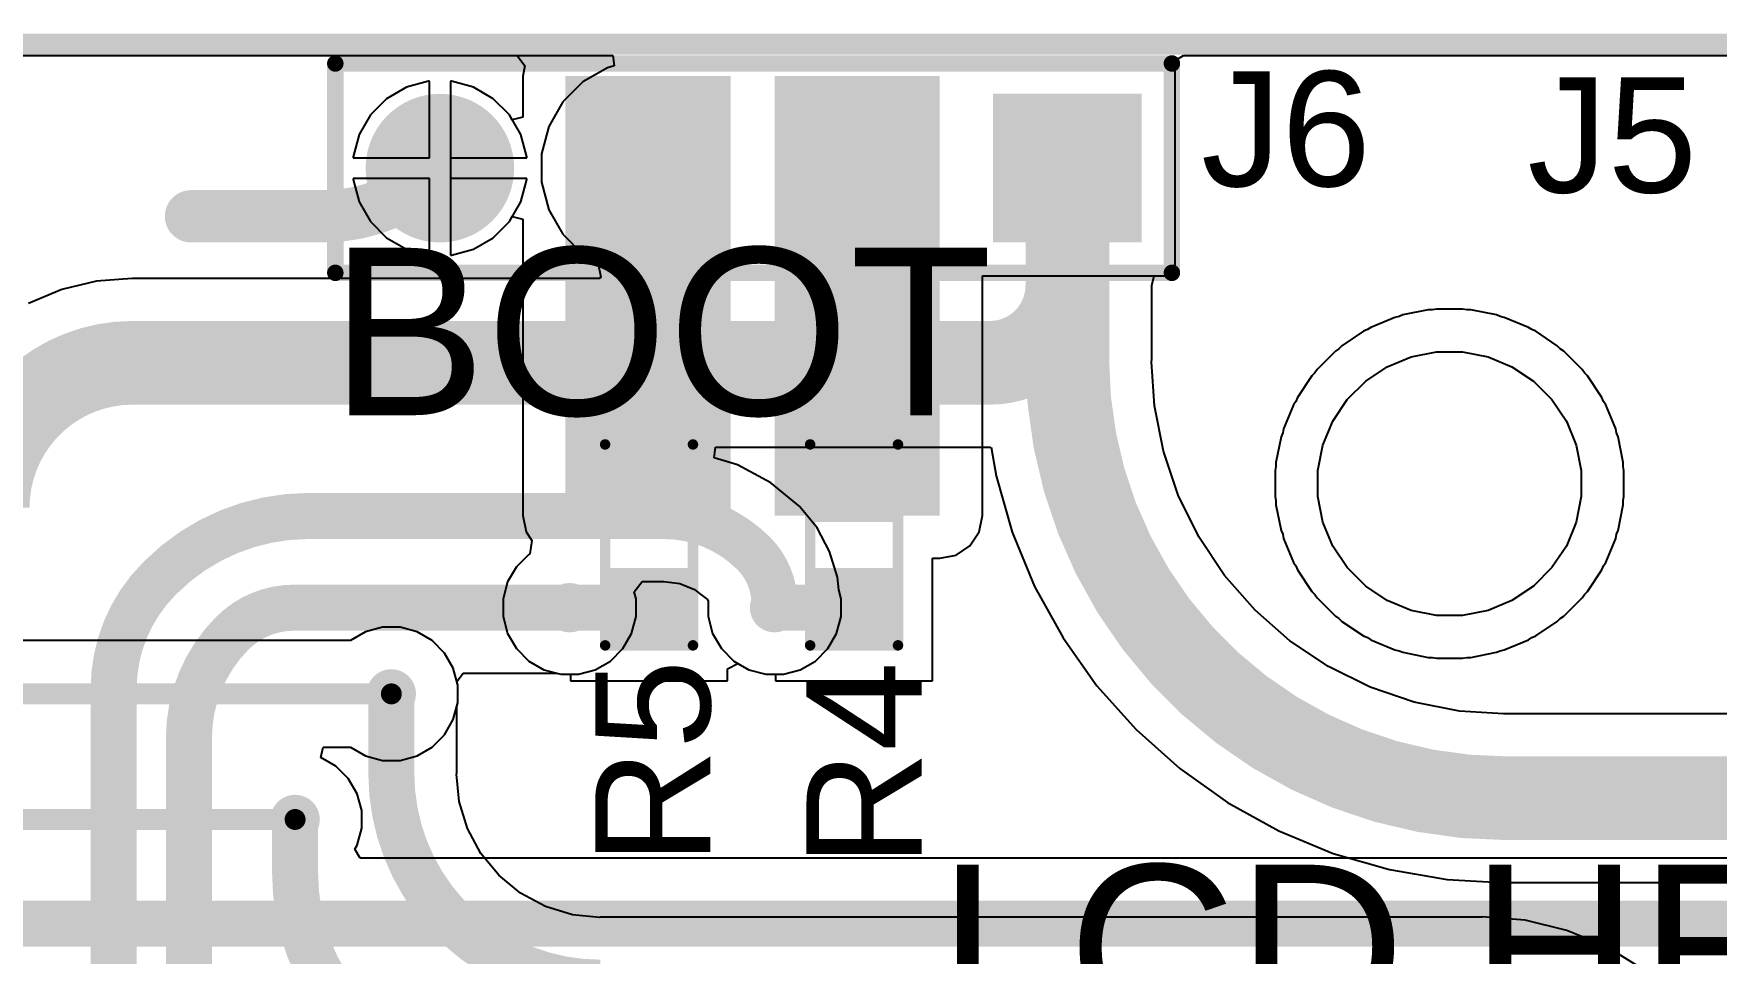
# Model space of a CAD drawing. Header units: millimetres. Extents: x -14 to 145, y 0 to 69.
# Drawn here: x 48.44 to 68.87, y 57.63 to 68.79 of the extents above; entities that cross this region are included whole.
import ezdxf

# ---------------------------------------------------------------- set-up
doc = ezdxf.new("R2010")
doc.units = ezdxf.units.MM
for name, color, linetype in [('BottomLayer', 5, 'Continuous'), ('BottomSolder', 6, 'Continuous'), ('Mechanical2', 216, 'Continuous'), ('MultiLayer', 9, 'Continuous'), ('PadHoleLayer', 156, 'Continuous'), ('TopLayer', 1, 'Continuous'), ('TopOverlay', 2, 'Continuous'), ('TopPaste', 8, 'Continuous'), ('TopSolder', 216, 'Continuous'), ('ViaHoleLayer', 16, 'Continuous')]:
    doc.layers.add(name, color=color, linetype=linetype)
doc.styles.add('Arial', font='', dxfattribs={"height": 0.2})
doc.styles.get('Arial').set_extended_font_data('Arial')

# ---------------------------------------------------------------- blocks, each defined once
blk = doc.blocks.new('R___0603_30')
at = {"layer": 'TopLayer'}
for points in [[(-0.381, 0.4445), (-0.381, -0.4445), (-1.143, -0.4445), (-1.143, 0.4445)], [(1.143, 0.4445), (1.143, -0.4445), (0.381, -0.4445), (0.381, 0.4445)]]:
    blk.add_hatch(color=1, dxfattribs=at).paths.add_polyline_path(points)
at = {"layer": 'TopPaste'}
for points in [[(-0.381, 0.4445), (-0.381, -0.4445), (-1.143, -0.4445), (-1.143, 0.4445)], [(1.143, 0.4445), (1.143, -0.4445), (0.381, -0.4445), (0.381, 0.4445)]]:
    blk.add_hatch(color=8, dxfattribs=at).paths.add_polyline_path(points)
at = {"layer": 'TopSolder'}
for points in [[(-0.2794, 0.5461), (-0.2794, -0.5461), (-1.2446, -0.5461), (-1.2446, 0.5461)], [(1.2446, 0.5461), (1.2446, -0.5461), (0.2794, -0.5461), (0.2794, 0.5461)]]:
    blk.add_hatch(color=216, dxfattribs=at).paths.add_polyline_path(points)
at = {"layer": 'TopOverlay', "const_width": 0.127}
for points in [[(-1.2192, 0.5334), (-1.2192, -0.5334)], [(-1.2192, 0.5334), (1.2192, 0.5334)], [(1.2192, 0.5334), (1.2192, -0.5334)], [(-1.2192, -0.5334), (1.2192, -0.5334)]]:
    blk.add_lwpolyline(points, dxfattribs=at)
at = {"layer": 'TopOverlay', "const_width": 0.0635}
for points in [[(-1.25095, 0.5334, 1), (-1.18745, 0.5334, 1)], [(-1.25095, 0.5334, 1), (-1.18745, 0.5334, 1)], [(1.18745, 0.5334, 1), (1.25095, 0.5334, 1)], [(1.18745, 0.5334, 1), (1.25095, 0.5334, 1)], [(-1.25095, -0.5334, 1), (-1.18745, -0.5334, 1)], [(-1.25095, -0.5334, 1), (-1.18745, -0.5334, 1)], [(1.18745, -0.5334, 1), (1.25095, -0.5334, 1)], [(1.18745, -0.5334, 1), (1.25095, -0.5334, 1)]]:
    blk.add_lwpolyline(points, format="xyb", close=True, dxfattribs=at)
blk = doc.blocks.new('R___0603_31')
at = {"layer": 'TopLayer'}
for points in [[(-0.381, 0.4445), (-0.381, -0.4445), (-1.143, -0.4445), (-1.143, 0.4445)], [(1.143, 0.4445), (1.143, -0.4445), (0.381, -0.4445), (0.381, 0.4445)]]:
    blk.add_hatch(color=1, dxfattribs=at).paths.add_polyline_path(points)
at = {"layer": 'TopPaste'}
for points in [[(-0.381, 0.4445), (-0.381, -0.4445), (-1.143, -0.4445), (-1.143, 0.4445)], [(1.143, 0.4445), (1.143, -0.4445), (0.381, -0.4445), (0.381, 0.4445)]]:
    blk.add_hatch(color=8, dxfattribs=at).paths.add_polyline_path(points)
at = {"layer": 'TopSolder'}
for points in [[(-0.2794, 0.5461), (-0.2794, -0.5461), (-1.2446, -0.5461), (-1.2446, 0.5461)], [(1.2446, 0.5461), (1.2446, -0.5461), (0.2794, -0.5461), (0.2794, 0.5461)]]:
    blk.add_hatch(color=216, dxfattribs=at).paths.add_polyline_path(points)
at = {"layer": 'TopOverlay', "const_width": 0.127}
for points in [[(-1.2192, 0.5334), (-1.2192, -0.5334)], [(-1.2192, 0.5334), (1.2192, 0.5334)], [(1.2192, 0.5334), (1.2192, -0.5334)], [(-1.2192, -0.5334), (1.2192, -0.5334)]]:
    blk.add_lwpolyline(points, dxfattribs=at)
at = {"layer": 'TopOverlay', "const_width": 0.0635}
for points in [[(-1.25095, 0.5334, 1), (-1.18745, 0.5334, 1)], [(-1.25095, 0.5334, 1), (-1.18745, 0.5334, 1)], [(1.18745, 0.5334, 1), (1.25095, 0.5334, 1)], [(1.18745, 0.5334, 1), (1.25095, 0.5334, 1)], [(-1.25095, -0.5334, 1), (-1.18745, -0.5334, 1)], [(-1.25095, -0.5334, 1), (-1.18745, -0.5334, 1)], [(1.18745, -0.5334, 1), (1.25095, -0.5334, 1)], [(1.18745, -0.5334, 1), (1.25095, -0.5334, 1)]]:
    blk.add_lwpolyline(points, format="xyb", close=True, dxfattribs=at)
blk = doc.blocks.new('HDR1X4__43')
at = {"layer": 'BottomLayer'}
blk.add_hatch(color=5, dxfattribs=at).paths.add_polyline_path([(-0.8, 0.8), (0.8, 0.8), (0.8, -0.8), (-0.8, -0.8)])
h = blk.add_hatch(color=5, dxfattribs=at)
edge = h.paths.add_edge_path()
edge.add_arc((2.54, 0), 0.8, 0, 360)
h = blk.add_hatch(color=5, dxfattribs=at)
edge = h.paths.add_edge_path()
edge.add_arc((5.08, 0), 0.8, 0, 360)
h = blk.add_hatch(color=5, dxfattribs=at)
edge = h.paths.add_edge_path()
edge.add_arc((7.62, 0), 0.8, 0, 360)
at = {"layer": 'BottomSolder'}
blk.add_hatch(color=6, dxfattribs=at).paths.add_polyline_path([(-0.902, 0.902), (0.902, 0.902), (0.902, -0.902), (-0.902, -0.902)])
h = blk.add_hatch(color=6, dxfattribs=at)
edge = h.paths.add_edge_path()
edge.add_arc((2.54, 0), 0.902, 0, 360)
h = blk.add_hatch(color=6, dxfattribs=at)
edge = h.paths.add_edge_path()
edge.add_arc((5.08, 0), 0.902, 0, 360)
h = blk.add_hatch(color=6, dxfattribs=at)
edge = h.paths.add_edge_path()
edge.add_arc((7.62, 0), 0.902, 0, 360)
at = {"layer": 'MultiLayer'}
blk.add_hatch(color=9, dxfattribs=at).paths.add_polyline_path([(-0.8, 0.8), (0.8, 0.8), (0.8, -0.8), (-0.8, -0.8)])
h = blk.add_hatch(color=9, dxfattribs=at)
edge = h.paths.add_edge_path()
edge.add_arc((2.54, 0), 0.8, 0, 360)
h = blk.add_hatch(color=9, dxfattribs=at)
edge = h.paths.add_edge_path()
edge.add_arc((5.08, 0), 0.8, 0, 360)
h = blk.add_hatch(color=9, dxfattribs=at)
edge = h.paths.add_edge_path()
edge.add_arc((7.62, 0), 0.8, 0, 360)
at = {"layer": 'PadHoleLayer'}
h = blk.add_hatch(color=156, dxfattribs=at)
edge = h.paths.add_edge_path()
edge.add_arc((0, 0), 0.475, 0, 360)
h = blk.add_hatch(color=156, dxfattribs=at)
edge = h.paths.add_edge_path()
edge.add_arc((2.54, 0), 0.475, 0, 360)
h = blk.add_hatch(color=156, dxfattribs=at)
edge = h.paths.add_edge_path()
edge.add_arc((5.08, 0), 0.475, 0, 360)
h = blk.add_hatch(color=156, dxfattribs=at)
edge = h.paths.add_edge_path()
edge.add_arc((7.62, 0), 0.475, 0, 360)
at = {"layer": 'TopLayer'}
blk.add_hatch(color=1, dxfattribs=at).paths.add_polyline_path([(-0.8, 0.8), (0.8, 0.8), (0.8, -0.8), (-0.8, -0.8)])
h = blk.add_hatch(color=1, dxfattribs=at)
edge = h.paths.add_edge_path()
edge.add_arc((2.54, 0), 0.8, 0, 360)
h = blk.add_hatch(color=1, dxfattribs=at)
edge = h.paths.add_edge_path()
edge.add_arc((5.08, 0), 0.8, 0, 360)
h = blk.add_hatch(color=1, dxfattribs=at)
edge = h.paths.add_edge_path()
edge.add_arc((7.62, 0), 0.8, 0, 360)
at = {"layer": 'TopSolder'}
blk.add_hatch(color=216, dxfattribs=at).paths.add_polyline_path([(-0.902, 0.902), (0.902, 0.902), (0.902, -0.902), (-0.902, -0.902)])
h = blk.add_hatch(color=216, dxfattribs=at)
edge = h.paths.add_edge_path()
edge.add_arc((2.54, 0), 0.902, 0, 360)
h = blk.add_hatch(color=216, dxfattribs=at)
edge = h.paths.add_edge_path()
edge.add_arc((5.08, 0), 0.902, 0, 360)
h = blk.add_hatch(color=216, dxfattribs=at)
edge = h.paths.add_edge_path()
edge.add_arc((7.62, 0), 0.902, 0, 360)
at = {"layer": 'TopOverlay', "const_width": 0.2}
for points in [[(8.89, 1.27), (-1.27, 1.27)], [(-1.27, 1.27), (-1.27, -1.27)], [(8.89, 1.27), (8.89, -1.27)], [(8.89, -1.27), (-1.27, -1.27)]]:
    blk.add_lwpolyline(points, dxfattribs=at)
at = {"layer": 'TopOverlay', "const_width": 0.1}
for points in [[(-1.32, 1.27, 1), (-1.22, 1.27, 1)], [(-1.32, 1.27, 1), (-1.22, 1.27, 1)], [(8.84, 1.27, 1), (8.94, 1.27, 1)], [(8.84, 1.27, 1), (8.94, 1.27, 1)], [(-1.32, -1.27, 1), (-1.22, -1.27, 1)], [(-1.32, -1.27, 1), (-1.22, -1.27, 1)], [(8.84, -1.27, 1), (8.94, -1.27, 1)], [(8.84, -1.27, 1), (8.94, -1.27, 1)]]:
    blk.add_lwpolyline(points, format="xyb", close=True, dxfattribs=at)

msp = doc.modelspace()

# ---------------------------------------------------------------- hatches: boundary and pattern name
at = {"layer": 'BottomLayer'}
h = msp.add_hatch(color=5, dxfattribs=at)
edge = h.paths.add_edge_path()
edge.add_arc((54.946, 61.828), 0.3, 0, 360)
h = msp.add_hatch(color=5, dxfattribs=at)
edge = h.paths.add_edge_path()
edge.add_arc((57.435, 61.828), 0.3, 0, 360)
h = msp.add_hatch(color=5, dxfattribs=at)
edge = h.paths.add_edge_path()
edge.add_arc((52.781, 60.782), 0.3, 0, 360)
h = msp.add_hatch(color=5, dxfattribs=at)
edge = h.paths.add_edge_path()
edge.add_arc((51.613, 59.258), 0.3, 0, 360)
at = {"layer": 'TopLayer'}
for points in [[(54.895, 62.945), (56.902, 62.945), (56.902, 68.279), (54.895, 68.279)], [(57.435, 62.945), (59.442, 62.945), (59.442, 68.279), (57.435, 68.279)]]:
    msp.add_hatch(color=1, dxfattribs=at).paths.add_polyline_path(points)
h = msp.add_hatch(color=1, dxfattribs=at)
edge = h.paths.add_edge_path()
edge.add_arc((54.946, 61.828), 0.3, 0, 360)
h = msp.add_hatch(color=1, dxfattribs=at)
edge = h.paths.add_edge_path()
edge.add_arc((57.435, 61.828), 0.3, 0, 360)
h = msp.add_hatch(color=1, dxfattribs=at)
edge = h.paths.add_edge_path()
edge.add_arc((52.781, 60.782), 0.3, 0, 360)
h = msp.add_hatch(color=1, dxfattribs=at)
edge = h.paths.add_edge_path()
edge.add_arc((51.613, 59.258), 0.3, 0, 360)
at = {"layer": 'ViaHoleLayer'}
h = msp.add_hatch(color=16, dxfattribs=at)
edge = h.paths.add_edge_path()
edge.add_arc((54.946, 61.828), 0.15, 0, 360)
h = msp.add_hatch(color=16, dxfattribs=at)
edge = h.paths.add_edge_path()
edge.add_arc((57.435, 61.828), 0.15, 0, 360)
h = msp.add_hatch(color=16, dxfattribs=at)
edge = h.paths.add_edge_path()
edge.add_arc((52.781, 60.782), 0.15, 0, 360)
h = msp.add_hatch(color=16, dxfattribs=at)
edge = h.paths.add_edge_path()
edge.add_arc((51.613, 59.258), 0.15, 0, 360)

# ---------------------------------------------------------------- linework, layer by layer
at = {"layer": 'BottomLayer'}
for p, q in [((0.137, 68.529), (55.471, 68.529)), ((55.471, 68.529), (55.488, 68.402)), ((62.299, 68.47), (62.402, 68.529)), ((62.299, 65.854), (62.299, 68.47)), ((62.402, 68.529), (72.641, 68.529)), ((55.406, 68.381), (55.108, 68.209)), ((55.488, 68.402), (55.406, 68.381)), ((52.965, 68.144), (52.724, 68.005)), ((53.233, 68.216), (52.965, 68.144)), ((53.244, 68.216), (53.233, 68.216)), ((53.244, 67.289), (53.244, 68.216)), ((53.51, 68.216), (53.498, 68.216)), ((53.498, 68.216), (53.498, 67.289)), ((53.778, 68.144), (53.51, 68.216)), ((54.019, 68.005), (53.778, 68.144)), ((55.108, 68.209), (54.865, 67.965)), ((52.724, 68.005), (52.528, 67.809)), ((54.215, 67.809), (54.019, 68.005)), ((54.865, 67.965), (54.692, 67.667)), ((52.528, 67.809), (52.389, 67.569)), ((54.354, 67.569), (54.215, 67.809)), ((54.692, 67.667), (54.603, 67.334)), ((52.389, 67.569), (52.317, 67.301)), ((54.425, 67.301), (54.354, 67.569)), ((52.317, 67.301), (52.317, 67.289)), ((52.317, 67.289), (53.244, 67.289)), ((53.498, 67.289), (54.425, 67.289)), ((54.425, 67.289), (54.425, 67.301)), ((54.603, 67.334), (54.603, 66.99)), ((53.244, 67.035), (52.317, 67.035)), ((52.317, 67.035), (52.317, 67.023)), ((53.244, 66.108), (53.244, 67.035)), ((54.425, 67.035), (53.498, 67.035)), ((53.498, 67.035), (53.498, 66.108)), ((54.425, 67.023), (54.425, 67.035)), ((52.317, 67.023), (52.389, 66.755)), ((54.354, 66.755), (54.425, 67.023)), ((54.603, 66.99), (54.692, 66.657)), ((52.389, 66.755), (52.528, 66.515)), ((54.215, 66.515), (54.354, 66.755)), ((54.692, 66.657), (54.865, 66.359)), ((52.528, 66.515), (52.724, 66.318)), ((54.019, 66.318), (54.215, 66.515)), ((52.724, 66.318), (52.965, 66.18)), ((53.778, 66.18), (54.019, 66.318)), ((54.865, 66.359), (55.108, 66.115)), ((52.965, 66.18), (53.233, 66.108)), ((53.233, 66.108), (53.244, 66.108)), ((53.498, 66.108), (53.51, 66.108)), ((53.51, 66.108), (53.778, 66.18)), ((55.108, 66.115), (55.288, 66.012)), ((55.288, 66.012), (55.325, 65.843)), ((49.634, 65.824), (49.202, 65.79)), ((49.638, 65.824), (49.634, 65.824)), ((55.312, 65.824), (49.638, 65.824)), ((55.325, 65.843), (55.312, 65.824)), ((62.017, 65.739), (62.047, 65.854)), ((62.047, 65.854), (62.299, 65.854)), ((48.778, 65.688), (48.374, 65.521)), ((49.202, 65.79), (48.778, 65.688)), ((62.016, 65.613), (62.017, 65.739)), ((62.016, 64.84), (62.016, 65.613)), ((65.375, 65.441), (65.066, 65.38)), ((65.426, 65.441), (65.375, 65.441)), ((65.476, 65.451), (65.426, 65.441)), ((65.791, 65.451), (65.476, 65.451)), ((65.841, 65.441), (65.791, 65.451)), ((65.892, 65.441), (65.841, 65.441)), ((66.201, 65.38), (65.892, 65.441)), ((64.635, 65.202), (64.588, 65.182)), ((64.677, 65.23), (64.635, 65.202)), ((64.969, 65.351), (64.677, 65.23)), ((65.019, 65.36), (64.969, 65.351)), ((65.066, 65.38), (65.019, 65.36)), ((66.248, 65.36), (66.201, 65.38)), ((66.298, 65.351), (66.248, 65.36)), ((66.59, 65.23), (66.298, 65.351)), ((66.632, 65.202), (66.59, 65.23)), ((66.679, 65.182), (66.632, 65.202)), ((64.326, 65.007), (64.29, 64.971)), ((64.588, 65.182), (64.326, 65.007)), ((66.941, 65.007), (66.679, 65.182)), ((66.977, 64.971), (66.941, 65.007)), ((62.013, 64.813), (62.016, 64.84)), ((62.048, 64.278), (62.013, 64.813)), ((64.247, 64.943), (64.024, 64.72)), ((64.29, 64.971), (64.247, 64.943)), ((67.02, 64.943), (66.977, 64.971)), ((67.243, 64.72), (67.02, 64.943)), ((63.96, 64.641), (63.785, 64.379)), ((63.996, 64.677), (63.96, 64.641)), ((64.024, 64.72), (63.996, 64.677)), ((67.271, 64.677), (67.243, 64.72)), ((67.307, 64.641), (67.271, 64.677)), ((67.482, 64.379), (67.307, 64.641)), ((63.785, 64.379), (63.765, 64.332)), ((67.502, 64.332), (67.482, 64.379)), ((62.157, 63.726), (62.048, 64.278)), ((63.737, 64.29), (63.616, 63.998)), ((63.765, 64.332), (63.737, 64.29)), ((67.53, 64.29), (67.502, 64.332)), ((67.651, 63.998), (67.53, 64.29)), ((63.616, 63.998), (63.606, 63.948)), ((67.66, 63.948), (67.651, 63.998)), ((56.7, 63.648), (56.719, 63.775)), ((56.719, 63.775), (60.052, 63.775)), ((60.052, 63.774), (60.065, 63.776)), ((60.052, 63.775), (60.052, 63.774)), ((60.065, 63.776), (60.125, 63.427)), ((63.587, 63.901), (63.525, 63.592)), ((63.606, 63.948), (63.587, 63.901)), ((67.68, 63.901), (67.66, 63.948)), ((67.741, 63.592), (67.68, 63.901)), ((56.985, 63.561), (56.7, 63.648)), ((57.391, 63.345), (56.985, 63.561)), ((62.338, 63.193), (62.157, 63.726)), ((63.525, 63.592), (63.525, 63.541)), ((67.741, 63.541), (67.741, 63.592)), ((60.125, 63.427), (60.322, 62.743)), ((63.525, 63.541), (63.516, 63.491)), ((63.516, 63.491), (63.516, 63.176)), ((67.751, 63.491), (67.741, 63.541)), ((67.751, 63.176), (67.751, 63.491)), ((57.746, 63.053), (57.391, 63.345)), ((62.587, 62.688), (62.338, 63.193)), ((63.516, 63.176), (63.525, 63.126)), ((67.741, 63.126), (67.751, 63.176)), ((57.744, 63.051), (57.746, 63.053)), ((57.951, 62.799), (57.744, 63.051)), ((63.525, 63.126), (63.525, 63.075)), ((63.525, 63.075), (63.587, 62.766)), ((67.68, 62.766), (67.741, 63.075)), ((67.741, 63.075), (67.741, 63.126)), ((58.104, 62.511), (57.951, 62.799)), ((60.322, 62.743), (60.594, 62.085)), ((63.587, 62.766), (63.606, 62.719)), ((67.66, 62.719), (67.68, 62.766)), ((62.9, 62.22), (62.587, 62.688)), ((63.606, 62.719), (63.616, 62.669)), ((63.616, 62.669), (63.737, 62.377)), ((67.53, 62.377), (67.651, 62.669)), ((67.651, 62.669), (67.66, 62.719)), ((58.199, 62.199), (58.104, 62.511)), ((63.737, 62.377), (63.765, 62.335)), ((63.765, 62.335), (63.785, 62.288)), ((67.482, 62.288), (67.502, 62.335)), ((67.502, 62.335), (67.53, 62.377)), ((55.731, 62.02), (55.829, 62.147)), ((55.829, 62.147), (56.088, 62.147)), ((56.088, 62.147), (56.09, 62.147)), ((56.09, 62.147), (56.283, 62.122)), ((58.214, 62.043), (58.199, 62.199)), ((63.272, 61.797), (62.9, 62.22)), ((63.785, 62.288), (63.96, 62.026)), ((67.307, 62.026), (67.482, 62.288)), ((55.754, 61.934), (55.731, 62.02)), ((55.754, 61.721), (55.754, 61.934)), ((56.283, 62.122), (56.464, 62.047)), ((56.464, 62.047), (56.523, 62.001)), ((56.523, 62.001), (56.619, 61.926)), ((56.619, 61.926), (56.627, 61.907)), ((58.243, 61.934), (58.214, 62.043)), ((58.243, 61.721), (58.243, 61.934)), ((60.594, 62.085), (60.939, 61.462)), ((63.96, 62.026), (63.996, 61.99)), ((63.996, 61.99), (64.024, 61.947)), ((64.024, 61.947), (64.247, 61.724)), ((67.02, 61.724), (67.243, 61.947)), ((67.243, 61.947), (67.271, 61.99)), ((67.271, 61.99), (67.307, 62.026)), ((55.699, 61.516), (55.754, 61.721)), ((56.627, 61.907), (56.627, 61.721)), ((56.627, 61.721), (56.682, 61.516)), ((58.188, 61.516), (58.243, 61.721)), ((63.695, 61.425), (63.272, 61.797)), ((64.247, 61.724), (64.29, 61.696)), ((66.977, 61.696), (67.02, 61.724)), ((55.593, 61.332), (55.699, 61.516)), ((56.682, 61.516), (56.789, 61.332)), ((58.082, 61.332), (58.188, 61.516)), ((64.29, 61.696), (64.326, 61.66)), ((64.326, 61.66), (64.588, 61.485)), ((66.679, 61.485), (66.941, 61.66)), ((66.941, 61.66), (66.977, 61.696)), ((55.442, 61.181), (55.593, 61.332)), ((56.789, 61.332), (56.939, 61.181)), ((57.931, 61.181), (58.082, 61.332)), ((60.939, 61.462), (61.351, 60.881)), ((64.163, 61.113), (63.695, 61.425)), ((64.588, 61.485), (64.635, 61.465)), ((64.635, 61.465), (64.677, 61.437)), ((64.677, 61.437), (64.969, 61.316)), ((64.969, 61.316), (65.019, 61.306)), ((65.019, 61.306), (65.066, 61.287)), ((66.201, 61.287), (66.248, 61.306)), ((66.248, 61.306), (66.298, 61.316)), ((66.298, 61.316), (66.59, 61.437)), ((66.59, 61.437), (66.632, 61.465)), ((66.632, 61.465), (66.679, 61.485)), ((55.258, 61.075), (55.442, 61.181)), ((56.939, 61.181), (57.123, 61.075)), ((57.747, 61.075), (57.931, 61.181)), ((64.668, 60.864), (64.163, 61.113)), ((65.066, 61.287), (65.375, 61.225)), ((65.375, 61.225), (65.426, 61.225)), ((65.426, 61.225), (65.476, 61.216)), ((65.476, 61.216), (65.791, 61.216)), ((65.791, 61.216), (65.841, 61.225)), ((65.841, 61.225), (65.892, 61.225)), ((65.892, 61.225), (66.201, 61.287)), ((53.577, 60.933), (53.655, 61.034)), ((53.589, 60.889), (53.577, 60.933)), ((53.655, 61.034), (54.788, 61.034)), ((54.788, 61.034), (54.84, 61.02)), ((54.84, 61.02), (55.053, 61.02)), ((55.053, 61.02), (55.258, 61.075)), ((57.123, 61.075), (57.329, 61.02)), ((57.329, 61.02), (57.542, 61.02)), ((57.542, 61.02), (57.747, 61.075)), ((53.589, 60.676), (53.589, 60.889)), ((61.351, 60.881), (61.825, 60.35)), ((65.201, 60.683), (64.668, 60.864)), ((53.575, 60.624), (53.589, 60.676)), ((53.575, 59.817), (53.575, 60.624)), ((65.753, 60.573), (65.201, 60.683)), ((66.288, 60.538), (65.753, 60.573)), ((66.315, 60.541), (66.288, 60.538)), ((78.162, 60.541), (66.315, 60.541)), ((61.825, 60.35), (62.356, 59.876)), ((62.356, 59.876), (62.937, 59.464)), ((53.574, 59.806), (53.575, 59.817)), ((53.606, 59.476), (53.574, 59.806)), ((53.706, 59.148), (53.606, 59.476)), ((62.937, 59.464), (63.56, 59.119)), ((53.868, 58.846), (53.706, 59.148)), ((63.56, 59.119), (64.218, 58.847)), ((54.085, 58.581), (53.868, 58.846)), ((64.218, 58.847), (64.902, 58.65)), ((64.902, 58.65), (65.604, 58.53)), ((54.35, 58.363), (54.085, 58.581)), ((65.604, 58.53), (66.315, 58.49)), ((66.315, 58.49), (66.315, 58.492)), ((66.315, 58.492), (78.162, 58.492)), ((54.652, 58.202), (54.35, 58.363)), ((54.98, 58.102), (54.652, 58.202)), ((55.31, 58.07), (54.98, 58.102)), ((55.321, 58.071), (55.31, 58.07)), ((66.027, 58.071), (55.321, 58.071)), ((66.549, 58.034), (66.027, 58.075)), ((66.027, 58.075), (66.027, 58.071)), ((67.058, 57.911), (66.549, 58.034)), ((67.542, 57.711), (67.058, 57.911)), ((67.989, 57.437), (67.542, 57.711))]:
    msp.add_line(p, q, dxfattribs=at)
for points, const_width in [([(60.991, 65.739), (60.991, 67.162)], 1.016), ([(60.991, 64.84), (60.991, 65.739)], 1.016), ([(49.638, 64.8), (60.052, 64.8)], 1.016), ([(51.776, 62.941), (56.088, 62.941)], 0.559), ([(49.962, 62.179), (49.98, 62.197)], 0.559), ([(57.435, 61.828), (57.435, 61.875)], 0.559), ([(51.597, 61.828), (54.946, 61.828)], 0.559), ([(49.409, 41.787), (49.409, 60.844)], 0.559), ([(52.781, 59.817), (52.781, 60.782)], 0.559), ([(50.323, 37.998), (50.323, 60.245)], 0.559), ([(66.315, 59.516), (78.162, 59.516)], 1.016), ([(51.613, 58.598), (51.613, 59.258)], 0.559)]:
    msp.add_lwpolyline(points, dxfattribs=dict(at, const_width=const_width))
for points, const_width in [([(60.737, 67.162, 1), (61.245, 67.162, 1)], 0.508), ([(60.737, 65.739, 1), (61.245, 65.739, 1)], 0.508), ([(60.737, 65.739, 1), (61.245, 65.739, 1)], 0.508), ([(60.737, 65.739, 1), (61.245, 65.739, 1)], 0.508), ([(49.384, 64.8, 1), (49.892, 64.8, 1)], 0.508), ([(49.384, 64.8, 1), (49.892, 64.8, 1)], 0.508), ([(59.798, 64.8, 1), (60.306, 64.8, 1)], 0.508), ([(59.798, 64.8, 1), (60.306, 64.8, 1)], 0.508), ([(60.737, 64.84, 1), (61.245, 64.84, 1)], 0.508), ([(60.737, 64.84, 1), (61.245, 64.84, 1)], 0.508), ([(51.636, 62.941, 1), (51.916, 62.941, 1)], 0.279), ([(51.636, 62.941, 1), (51.916, 62.941, 1)], 0.279), ([(55.948, 62.941, 1), (56.228, 62.941, 1)], 0.279), ([(55.948, 62.941, 1), (56.228, 62.941, 1)], 0.279), ([(57.042, 62.488, 1), (57.321, 62.488, 1)], 0.279), ([(57.042, 62.488, 1), (57.321, 62.488, 1)], 0.279), ([(49.822, 62.179, 1), (50.101, 62.179, 1)], 0.279), ([(49.822, 62.179, 1), (50.101, 62.179, 1)], 0.279), ([(49.84, 62.197, 1), (50.12, 62.197, 1)], 0.279), ([(49.84, 62.197, 1), (50.12, 62.197, 1)], 0.279), ([(57.296, 61.875, 1), (57.575, 61.875, 1)], 0.279), ([(57.296, 61.875, 1), (57.575, 61.875, 1)], 0.279), ([(51.457, 61.828, 1), (51.737, 61.828, 1)], 0.279), ([(51.457, 61.828, 1), (51.737, 61.828, 1)], 0.279), ([(54.806, 61.828, 1), (55.086, 61.828, 1)], 0.279), ([(57.296, 61.828, 1), (57.575, 61.828, 1)], 0.279), ([(50.711, 61.519, 1), (50.99, 61.519, 1)], 0.279), ([(50.711, 61.519, 1), (50.99, 61.519, 1)], 0.279), ([(49.269, 60.844, 1), (49.549, 60.844, 1)], 0.279), ([(49.269, 60.844, 1), (49.549, 60.844, 1)], 0.279), ([(52.641, 60.782, 1), (52.921, 60.782, 1)], 0.279), ([(50.184, 60.245, 1), (50.463, 60.245, 1)], 0.279), ([(50.184, 60.245, 1), (50.463, 60.245, 1)], 0.279), ([(52.641, 59.817, 1), (52.921, 59.817, 1)], 0.279), ([(52.641, 59.817, 1), (52.921, 59.817, 1)], 0.279), ([(66.061, 59.516, 1), (66.569, 59.516, 1)], 0.508), ([(66.061, 59.516, 1), (66.569, 59.516, 1)], 0.508), ([(51.473, 59.258, 1), (51.752, 59.258, 1)], 0.279), ([(51.473, 58.598, 1), (51.752, 58.598, 1)], 0.279), ([(51.473, 58.598, 1), (51.752, 58.598, 1)], 0.279)]:
    msp.add_lwpolyline(points, format="xyb", close=True, dxfattribs=dict(at, const_width=const_width))
for points, const_width in [([(60.991, 65.739, -0.414214), (60.052, 64.8)], 1.016), ([(47.879, 63.041, -0.414214), (49.638, 64.8)], 1.016), ([(66.315, 59.516, -0.414214), (60.991, 64.84)], 1.016), ([(49.98, 62.197, -0.198912), (51.776, 62.941)], 0.559), ([(56.088, 62.941, -0.198912), (57.181, 62.488)], 0.559), ([(57.181, 62.488, -0.198912), (57.435, 61.875)], 0.559), ([(49.409, 60.844, -0.198912), (49.962, 62.179)], 0.559), ([(50.851, 61.519, -0.198912), (51.597, 61.828)], 0.559), ([(50.323, 60.245, -0.198912), (50.851, 61.519)], 0.559), ([(55.321, 57.277, -0.414214), (52.781, 59.817)], 0.559), ([(54.153, 56.058, -0.414214), (51.613, 58.598)], 0.559)]:
    msp.add_lwpolyline(points, format="xyb", dxfattribs=dict(at, const_width=const_width))
at = {"layer": 'Mechanical2', "const_width": 0.254}
msp.add_lwpolyline([(0, 68.667), (131.267, 68.667)], dxfattribs=at)
at = {"layer": 'MultiLayer'}
for p, q in [((64.876, 64.751), (65.167, 64.872)), ((65.167, 64.872), (65.476, 64.933)), ((65.476, 64.933), (65.633, 64.933)), ((65.633, 64.933), (65.791, 64.933)), ((65.791, 64.933), (66.1, 64.872)), ((66.1, 64.872), (66.391, 64.751)), ((64.391, 64.353), (64.614, 64.576)), ((64.614, 64.576), (64.876, 64.751)), ((66.391, 64.751), (66.653, 64.576)), ((66.653, 64.576), (66.876, 64.353)), ((64.216, 64.091), (64.391, 64.353)), ((66.876, 64.353), (67.051, 64.091)), ((64.095, 63.8), (64.216, 64.091)), ((67.051, 64.091), (67.172, 63.8)), ((64.033, 63.491), (64.095, 63.8)), ((67.172, 63.8), (67.233, 63.491)), ((64.033, 63.176), (64.033, 63.491)), ((67.233, 63.491), (67.233, 63.176)), ((64.095, 62.867), (64.033, 63.176)), ((67.233, 63.176), (67.172, 62.867)), ((64.216, 62.576), (64.095, 62.867)), ((67.172, 62.867), (67.051, 62.576)), ((64.391, 62.314), (64.216, 62.576)), ((67.051, 62.576), (66.876, 62.314)), ((64.614, 62.091), (64.391, 62.314)), ((66.876, 62.314), (66.653, 62.091)), ((64.876, 61.916), (64.614, 62.091)), ((66.653, 62.091), (66.391, 61.916)), ((65.167, 61.795), (64.876, 61.916)), ((65.476, 61.733), (65.167, 61.795)), ((65.633, 61.733), (65.476, 61.733)), ((65.633, 61.733), (65.633, 61.733)), ((65.791, 61.733), (65.633, 61.733)), ((66.1, 61.795), (65.791, 61.733)), ((66.391, 61.916), (66.1, 61.795))]:
    msp.add_line(p, q, dxfattribs=at)
at = {"layer": 'TopLayer'}
for p, q in [((25.127, 68.529), (54.31, 68.529)), ((54.31, 68.529), (54.402, 68.402)), ((62.299, 68.47), (62.402, 68.529)), ((62.299, 65.854), (62.299, 68.47)), ((62.402, 68.529), (72.641, 68.529)), ((54.402, 68.402), (54.377, 68.279)), ((54.377, 68.279), (54.377, 67.781)), ((52.965, 68.144), (52.724, 68.005)), ((53.233, 68.216), (52.965, 68.144)), ((53.244, 68.216), (53.233, 68.216)), ((53.244, 67.289), (53.244, 68.216)), ((53.51, 68.216), (53.498, 68.216)), ((53.498, 68.216), (53.498, 67.162)), ((53.778, 68.144), (53.51, 68.216)), ((54.019, 68.005), (53.778, 68.144)), ((52.724, 68.005), (52.528, 67.809)), ((54.215, 67.809), (54.019, 68.005)), ((52.528, 67.809), (52.389, 67.569)), ((54.25, 67.747), (54.215, 67.809)), ((54.377, 67.781), (54.25, 67.747)), ((52.389, 67.569), (52.317, 67.301)), ((52.317, 67.301), (52.317, 67.289)), ((52.317, 67.289), (53.244, 67.289)), ((53.244, 67.035), (52.317, 67.035)), ((52.317, 67.035), (52.317, 67.023)), ((53.244, 66.108), (53.244, 67.035)), ((53.498, 67.162), (53.498, 66.108)), ((52.317, 67.023), (52.389, 66.755)), ((52.389, 66.755), (52.528, 66.515)), ((52.528, 66.515), (52.724, 66.318)), ((54.019, 66.318), (54.215, 66.515)), ((54.215, 66.515), (54.25, 66.576)), ((54.25, 66.576), (54.377, 66.542)), ((54.377, 66.542), (54.377, 62.945)), ((52.724, 66.318), (52.965, 66.18)), ((53.778, 66.18), (54.019, 66.318)), ((52.965, 66.18), (53.233, 66.108)), ((53.233, 66.108), (53.244, 66.108)), ((53.498, 66.108), (53.51, 66.108)), ((53.51, 66.108), (53.778, 66.18)), ((59.96, 62.945), (59.96, 65.854)), ((59.96, 65.854), (62.299, 65.854)), ((65.375, 65.441), (65.066, 65.38)), ((65.426, 65.441), (65.375, 65.441)), ((65.476, 65.451), (65.426, 65.441)), ((65.791, 65.451), (65.476, 65.451)), ((65.841, 65.441), (65.791, 65.451)), ((65.892, 65.441), (65.841, 65.441)), ((66.201, 65.38), (65.892, 65.441)), ((64.635, 65.202), (64.588, 65.182)), ((64.677, 65.23), (64.635, 65.202)), ((64.969, 65.351), (64.677, 65.23)), ((65.019, 65.36), (64.969, 65.351)), ((65.066, 65.38), (65.019, 65.36)), ((66.248, 65.36), (66.201, 65.38)), ((66.298, 65.351), (66.248, 65.36)), ((66.59, 65.23), (66.298, 65.351)), ((66.632, 65.202), (66.59, 65.23)), ((66.679, 65.182), (66.632, 65.202)), ((64.326, 65.007), (64.29, 64.971)), ((64.588, 65.182), (64.326, 65.007)), ((66.941, 65.007), (66.679, 65.182)), ((66.977, 64.971), (66.941, 65.007)), ((64.247, 64.943), (64.024, 64.72)), ((64.29, 64.971), (64.247, 64.943)), ((67.02, 64.943), (66.977, 64.971)), ((67.243, 64.72), (67.02, 64.943)), ((63.96, 64.641), (63.785, 64.379)), ((63.996, 64.677), (63.96, 64.641)), ((64.024, 64.72), (63.996, 64.677)), ((67.271, 64.677), (67.243, 64.72)), ((67.307, 64.641), (67.271, 64.677)), ((67.482, 64.379), (67.307, 64.641)), ((63.785, 64.379), (63.765, 64.332)), ((67.502, 64.332), (67.482, 64.379)), ((63.737, 64.29), (63.616, 63.998)), ((63.765, 64.332), (63.737, 64.29)), ((67.53, 64.29), (67.502, 64.332)), ((67.651, 63.998), (67.53, 64.29)), ((63.616, 63.998), (63.606, 63.948)), ((67.66, 63.948), (67.651, 63.998)), ((63.587, 63.901), (63.525, 63.592)), ((63.606, 63.948), (63.587, 63.901)), ((67.68, 63.901), (67.66, 63.948)), ((67.741, 63.592), (67.68, 63.901)), ((63.525, 63.592), (63.525, 63.541)), ((67.741, 63.541), (67.741, 63.592)), ((63.525, 63.541), (63.516, 63.491)), ((63.516, 63.491), (63.516, 63.176)), ((67.751, 63.491), (67.741, 63.541)), ((67.751, 63.176), (67.751, 63.491)), ((63.516, 63.176), (63.525, 63.126)), ((67.741, 63.126), (67.751, 63.176)), ((54.377, 62.945), (54.417, 62.747)), ((59.92, 62.747), (59.96, 62.945)), ((63.525, 63.126), (63.525, 63.075)), ((63.525, 63.075), (63.587, 62.766)), ((67.68, 62.766), (67.741, 63.075)), ((67.741, 63.075), (67.741, 63.126)), ((54.417, 62.747), (54.487, 62.642)), ((59.808, 62.579), (59.92, 62.747)), ((63.587, 62.766), (63.606, 62.719)), ((67.66, 62.719), (67.68, 62.766)), ((54.487, 62.642), (54.463, 62.482)), ((59.64, 62.467), (59.808, 62.579)), ((63.606, 62.719), (63.616, 62.669)), ((63.616, 62.669), (63.737, 62.377)), ((67.53, 62.377), (67.651, 62.669)), ((67.651, 62.669), (67.66, 62.719)), ((54.45, 62.474), (54.3, 62.324)), ((54.463, 62.482), (54.45, 62.474)), ((59.353, 60.939), (59.353, 62.428)), ((59.353, 62.428), (59.442, 62.428)), ((59.442, 62.428), (59.64, 62.467)), ((63.737, 62.377), (63.765, 62.335)), ((63.765, 62.335), (63.785, 62.288)), ((67.482, 62.288), (67.502, 62.335)), ((67.502, 62.335), (67.53, 62.377)), ((54.193, 62.14), (54.138, 61.934)), ((54.3, 62.324), (54.193, 62.14)), ((63.785, 62.288), (63.96, 62.026)), ((67.307, 62.026), (67.482, 62.288)), ((54.138, 61.934), (54.138, 61.721)), ((63.96, 62.026), (63.996, 61.99)), ((63.996, 61.99), (64.024, 61.947)), ((64.024, 61.947), (64.247, 61.724)), ((67.02, 61.724), (67.243, 61.947)), ((67.243, 61.947), (67.271, 61.99)), ((67.271, 61.99), (67.307, 62.026)), ((54.138, 61.721), (54.193, 61.516)), ((64.247, 61.724), (64.29, 61.696)), ((66.977, 61.696), (67.02, 61.724)), ((52.469, 61.535), (52.287, 61.43)), ((52.675, 61.59), (52.469, 61.535)), ((52.888, 61.59), (52.675, 61.59)), ((53.093, 61.535), (52.888, 61.59)), ((53.277, 61.429), (53.093, 61.535)), ((54.193, 61.516), (54.3, 61.332)), ((64.29, 61.696), (64.326, 61.66)), ((64.326, 61.66), (64.588, 61.485)), ((66.679, 61.485), (66.941, 61.66)), ((66.941, 61.66), (66.977, 61.696)), ((52.287, 61.43), (46.082, 61.43)), ((53.428, 61.278), (53.277, 61.429)), ((54.3, 61.332), (54.45, 61.181)), ((64.588, 61.485), (64.635, 61.465)), ((64.635, 61.465), (64.677, 61.437)), ((64.677, 61.437), (64.969, 61.316)), ((64.969, 61.316), (65.019, 61.306)), ((65.019, 61.306), (65.066, 61.287)), ((66.201, 61.287), (66.248, 61.306)), ((66.248, 61.306), (66.298, 61.316)), ((66.298, 61.316), (66.59, 61.437)), ((66.59, 61.437), (66.632, 61.465)), ((66.632, 61.465), (66.679, 61.485)), ((53.534, 61.094), (53.428, 61.278)), ((54.45, 61.181), (54.634, 61.075)), ((56.864, 61.087), (56.991, 61.151)), ((56.991, 61.151), (57.123, 61.075)), ((65.066, 61.287), (65.375, 61.225)), ((65.375, 61.225), (65.426, 61.225)), ((65.426, 61.225), (65.476, 61.216)), ((65.476, 61.216), (65.791, 61.216)), ((65.791, 61.216), (65.841, 61.225)), ((65.841, 61.225), (65.892, 61.225)), ((65.892, 61.225), (66.201, 61.287)), ((53.589, 60.889), (53.534, 61.094)), ((54.634, 61.075), (54.84, 61.02)), ((54.84, 61.02), (54.959, 61.02)), ((54.959, 61.02), (54.959, 60.939)), ((54.959, 60.939), (56.864, 60.939)), ((56.864, 60.939), (56.864, 61.087)), ((57.123, 61.075), (57.329, 61.02)), ((57.329, 61.02), (57.448, 61.02)), ((57.448, 61.02), (57.448, 60.939)), ((57.448, 60.939), (59.353, 60.939)), ((53.589, 60.676), (53.589, 60.889)), ((53.534, 60.47), (53.589, 60.676)), ((53.277, 60.136), (53.428, 60.286)), ((53.428, 60.286), (53.534, 60.47)), ((51.925, 60.011), (51.954, 60.135)), ((51.954, 60.135), (52.287, 60.135)), ((52.287, 60.135), (52.469, 60.029)), ((53.093, 60.029), (53.277, 60.136)), ((52.109, 59.905), (51.925, 60.011)), ((52.259, 59.754), (52.109, 59.905)), ((52.469, 60.029), (52.675, 59.974)), ((52.675, 59.974), (52.888, 59.974)), ((52.888, 59.974), (53.093, 60.029)), ((52.366, 59.57), (52.259, 59.754)), ((52.421, 59.365), (52.366, 59.57)), ((52.421, 59.152), (52.421, 59.365)), ((52.366, 58.946), (52.421, 59.152)), ((52.337, 58.897), (52.366, 58.946)), ((52.401, 58.787), (52.337, 58.897)), ((70.542, 58.787), (52.401, 58.787))]:
    msp.add_line(p, q, dxfattribs=at)
at = {"layer": 'TopLayer', "const_width": 0.635}
msp.add_lwpolyline([(53.371, 67.162, -0.198912), (51.961, 66.578)], format="xyb", dxfattribs=at)
at = {"layer": 'TopLayer'}
for points, const_width in [([(53.213, 67.162, 1), (53.53, 67.162, 1)], 0.318), ([(50.19, 66.578, 1), (50.507, 66.578, 1)], 0.318), ([(51.802, 66.578, 1), (52.12, 66.578, 1)], 0.318), ([(51.802, 66.578, 1), (52.12, 66.578, 1)], 0.318), ([(54.806, 61.828, 1), (55.086, 61.828, 1)], 0.279), ([(55.772, 61.828, 1), (56.051, 61.828, 1)], 0.279), ([(57.296, 61.828, 1), (57.575, 61.828, 1)], 0.279), ([(58.261, 61.828, 1), (58.54, 61.828, 1)], 0.279), ([(52.718, 60.782, 1), (52.845, 60.782, 1)], 0.127), ([(51.549, 59.258, 1), (51.676, 59.258, 1)], 0.127)]:
    msp.add_lwpolyline(points, format="xyb", close=True, dxfattribs=dict(at, const_width=const_width))
for points, const_width in [([(50.349, 66.578), (51.961, 66.578)], 0.635), ([(54.946, 61.828), (55.911, 61.828)], 0.559), ([(57.435, 61.828), (58.401, 61.828)], 0.559), ([(46.082, 60.782), (52.781, 60.782)], 0.254), ([(46.561, 59.258), (51.613, 59.258)], 0.254), ([(46.922, 57.992), (70.542, 57.992)], 0.559)]:
    msp.add_lwpolyline(points, dxfattribs=dict(at, const_width=const_width))

# ---------------------------------------------------------------- block references
for name, p, rotation in [('HDR1X4__43', (60.991, 67.162), 180), ('R___0603_30', (55.911, 62.59), 90), ('R___0603_31', (58.401, 62.59), 90)]:
    msp.add_blockref(name, p, dxfattribs=dict(rotation=rotation))

# ---------------------------------------------------------------- texts
at = {"layer": 'TopOverlay', "style": 'Arial'}
for s, p in [('J6', (62.616, 66.942)), ('J5', (66.578, 66.866))]:
    msp.add_text(s, height=1.397, dxfattribs=at).set_placement(p)
for s, height, rotation, p in [('BOOT', 2.032, 360, (52.039, 64.164)), ('R5', 1.397, 90, (56.654, 58.704)), ('R4', 1.397, 90, (59.22, 58.679)), ('LCD HEADER', 2.032, 360, (59.417, 56.677))]:
    msp.add_text(s, height=height, rotation=rotation, dxfattribs=at).set_placement(p)

doc.saveas('drawing.dxf')
